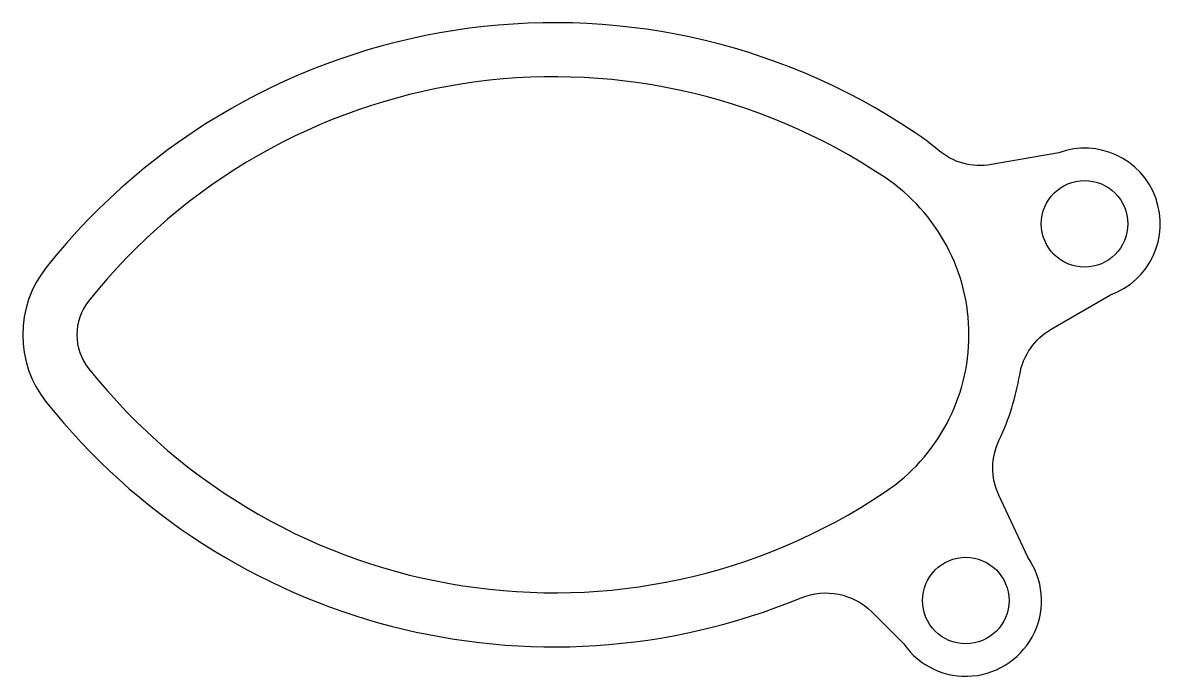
# Model space of a CAD drawing. Header units: metres. Extents: x 4466.4 to 4519, y -14 to 16.2.
import ezdxf

# ---------------------------------------------------------------- set-up
doc = ezdxf.new("R2010")
doc.units = ezdxf.units.M
doc.layers.get('0').update_dxf_attribs({"linetype": 'CONTINUOUS'})

msp = doc.modelspace()

# ---------------------------------------------------------------- linework, layer by layer
for points in [[(4514.267, 10.202), (4511.157, 9.653, -0.224285), (4508.685, 10.329, 0.029333), (4507.634, 11.126, 0.390465), (4467.457, 4.897, 0.349501), (4467.457, -1.332, 0.333993), (4502.36, -10.38, -0.302894), (4505.625, -11.032), (4507.105, -12.512, 1), (4512.839, -8.497), (4511.504, -5.635, -0.224285), (4511.517, -3.072, 0.070501), (4512.466, -0.062, -0.224285), (4513.926, 2.045), (4516.661, 3.624, 1)], [(4506.242, -5.485, 0.533449), (4506.242, 9.05, 0.390465), (4469.413, 3.34, 0.349501), (4469.413, 0.225, 0.390465)]]:
    msp.add_lwpolyline(points, format="xyb", close=True)
for centre in [(4515.464, 6.913), (4509.972, -10.505)]:
    msp.add_circle(centre, 2)

doc.saveas('drawing.dxf')
